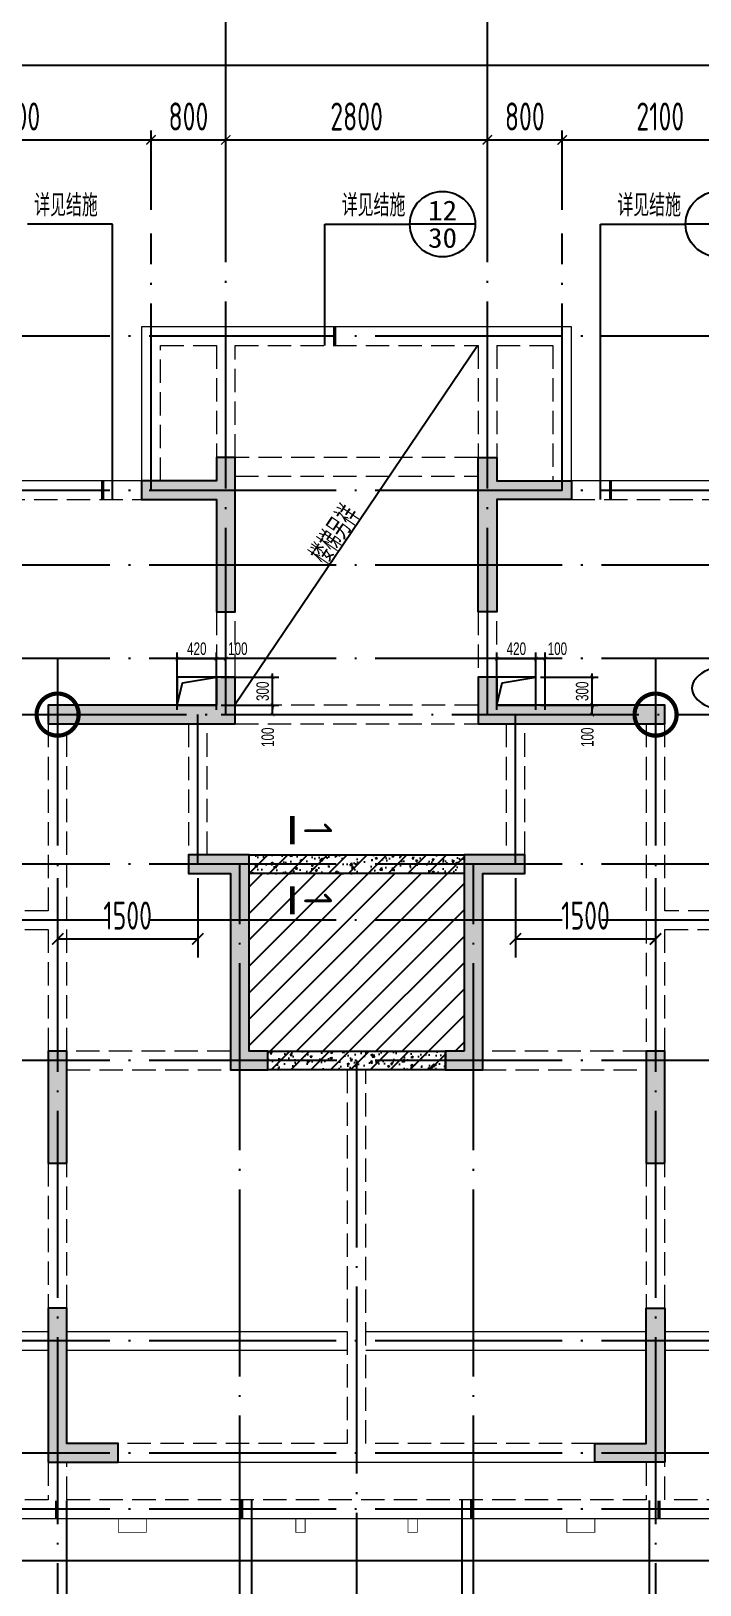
# Model space of a CAD drawing. Extents: x -461650 to 361314, y 245336 to 769729.
# Drawn here: x -2300 to 4859, y 364463 to 381088 of the extents above; entities that cross this region are included whole.
import ezdxf
from ezdxf.enums import TextEntityAlignment as Align

# ---------------------------------------------------------------- set-up
doc = ezdxf.new("R2010")
doc.units = 0
doc.header["$LTSCALE"] = 1000
doc.linetypes.add('DASH', pattern=[0.35, 0.25, -0.1])
doc.linetypes.add('DOTE', pattern=[2.42, 2, -0.2, 0.02, -0.2])
doc.layers.get('0').update_dxf_attribs({"linetype": 'CONTINUOUS'})
doc.layers.get('DEFPOINTS').update_dxf_attribs({"linetype": 'CONTINUOUS'})
doc.layers.add('+公共字体', color=7, linetype='CONTINUOUS', lineweight=20)
for name, color, linetype in [('A-AXIS', 1, 'CONTINUOUS'), ('A-DOTE', 10, 'DOTE'), ('DIM_IDEN', 67, 'CONTINUOUS'), ('PUB_TEXT', 2, 'CONTINUOUS'), ('S-B板填充', 251, 'CONTINUOUS'), ('S-B板标注', 3, 'CONTINUOUS'), ('S-B板边线', 2, 'CONTINUOUS'), ('S-B板配筋', 6, 'CONTINUOUS'), ('S-B板配筋号', 7, 'CONTINUOUS'), ('S-C承台编号', 6, 'CONTINUOUS'), ('S-D洞口', 4, 'CONTINUOUS'), ('S-D洞口标注', 3, 'CONTINUOUS'), ('S-J基础底板标注', 3, 'CONTINUOUS'), ('S-L主梁线', 4, 'DASH'), ('S-Q墙填充', 252, 'CONTINUOUS'), ('S-Q墙实线', 6, 'CONTINUOUS'), ('S-Q墙标注', 3, 'CONTINUOUS'), ('S-Y一般标注', 3, 'CONTINUOUS'), ('THICK', 6, 'CONTINUOUS'), ('看线', 251, 'CONTINUOUS')]:
    doc.layers.add(name, color=color, linetype=linetype)
doc.styles.add('_TCH_AXIS', font='COMPLEX', dxfattribs={"bigfont": 'GBCBIG'})
doc.styles.add('_TCH_LABEL', font='simhei.ttf')
doc.styles.add('TSSD_DIMENSION', font='Tssdeng.shx', dxfattribs={"width": 0.7, "bigfont": 'tssdchn.shx'})
doc.styles.add('TSSD_Label', font='Tssdeng.shx', dxfattribs={"width": 0.7, "bigfont": 'hztxt.shx'})
doc.styles.add('TSSD_REIN', font='tssdeng.shx', dxfattribs={"width": 0.7, "height": 300, "bigfont": 'tssdchn.shx'})
doc.styles.add('结构文字', font='zstxt.shx', dxfattribs={"width": 0.7, "bigfont": 'zshz.shx'})
doc.dimstyles.new('STRUCK', dxfattribs={"dimtxt": 400, "dimasz": 121, "dimexe": 200, "dimexo": 150, "dimgap": 115, "dimtad": 1, "dimdec": 0, "dimdsep": 46, "dimtxsty": '结构文字', "dimblk": 'ARCHTICK', "dimcen": 400, "dimclrd": 3, "dimclre": 3, "dimclrt": 7, "dimadec": 0, "dimazin": 0, "dimtfac": 1, "dimtdec": 0, "dimtix": 1, "dimtmove": 2, "dimatfit": 3, "dimldrblk": '_DIMX', "dimfxl": 0, "dimtolj": 1, "dimtzin": 0, "dimarcsym": 0})
doc.dimstyles.new('STRUCK30', dxfattribs={"dimscale": 0.33333, "dimtxt": 400, "dimasz": 121, "dimexe": 200, "dimexo": 150, "dimgap": 115, "dimtad": 1, "dimdec": 0, "dimdsep": 46, "dimtxsty": '结构文字', "dimblk": 'ARCHTICK', "dimcen": 400, "dimclrd": 3, "dimclre": 3, "dimclrt": 7, "dimadec": 0, "dimazin": 0, "dimtfac": 1, "dimtdec": 0, "dimtix": 1, "dimtmove": 2, "dimatfit": 3, "dimldrblk": '_DIMX', "dimfxl": 0, "dimtolj": 1, "dimtzin": 0, "dimarcsym": 0})
doc.dimstyles.new('TSSD_100_100', dxfattribs={"dimtxt": 300, "dimasz": 100, "dimexe": 100, "dimexo": 250, "dimgap": 100, "dimtad": 1, "dimdec": 0, "dimzin": 0, "dimdsep": 46, "dimtxsty": 'TSSD_DIMENSION', "dimblk": 'ARCHTICK', "dimcen": 0, "dimdle": 100, "dimclrt": 7, "dimadec": 0, "dimazin": 0, "dimtfac": 1, "dimtdec": 0, "dimtix": 1, "dimtmove": 2, "dimatfit": 3, "dimldrblk": 'ARCHTICK', "dimfxl": 0, "dimtolj": 1, "dimtzin": 0, "dimarcsym": 0})
pattern_1 = [(50, (196408.63, 60814.94), (215.17805, -18.82564), [22.5, -247.5]), (355, (196408.63, 60814.94), (-41.6254, 225.65764), [18, -198]), (100.4514, (196426.56, 60813.37), (173.5528, 206.83186), [19.12206, -210.34263]), (46.1842, (196408.63, 60874.94), (320.1723, -49.6557), [33.75, -371.25]), (96.6356, (196435.3, 60870.8), (280.3988, 292.23536), [28.6831, -315.5139]), (351.1842, (196408.63, 60874.94), (280.3986, 292.2356), [27, -297]), (21, (196438.63, 60859.94), (179.07212, -120.78567), [22.5, -247.5]), (326, (196438.63, 60859.94), (72.9946, 217.545), [18, -198]), (71.4514, (196453.55, 60849.87), (252.0668, 96.75915), [19.12206, -210.34263]), (37.5, (196408.63, 60814.94), (3.647957, 99.868156), [0, -195.6, 0, -201, 0, -198.75]), (7.5, (196408.63, 60814.94), (78.92086, 118.32351), [0, -114.6, 0, -191.1, 0, -75.75]), (327.5, (196341.73, 60814.94), (160.14673, -6.76646), [0, -75, 0, -234, 0, -310.5]), (317.5, (196311.73, 60814.94), (174.95585, 30.0315), [0, -97.5, 0, -155.4, 0, -220.5]), (45, (196408.63, 60814.94), (-106.06602, 106.06602), [])]

# ---------------------------------------------------------------- blocks, each defined once
blk = doc.blocks.new('_ArchTick')
at = {"color": 0, "linetype": 'ByBlock', "const_width": 0.15}
blk.add_lwpolyline([(-0.5, -0.5), (0.5, 0.5)], dxfattribs=at)
blk = doc.blocks.new('*D293')
at = {"layer": 'DEFPOINTS', "color": 0}
for p in [(14900, 19250), (12800, 18250), (14900, 18250)]:
    blk.add_point(p, dxfattribs=at)
at = {"layer": 'S-Y一般标注', "color": 0, "lineweight": -2}
for p, q in [((12800, 18500), (12800, 19350)), ((14900, 18500), (14900, 19350)), ((12700, 19250), (15000, 19250))]:
    blk.add_line(p, q, dxfattribs=at)
at = {"layer": 'S-Y一般标注', "color": 0, "lineweight": -2, "xscale": 100, "yscale": 100, "zscale": 100, "rotation": 180}
blk.add_blockref('_ArchTick', (12800, 19250), dxfattribs=at)
at = {"layer": 'S-Y一般标注', "color": 0, "lineweight": -2, "xscale": 100, "yscale": 100, "zscale": 100}
blk.add_blockref('_ArchTick', (14900, 19250), dxfattribs=at)
at = {"layer": 'S-Y一般标注', "color": 7, "insert": (13458, 19500), "char_height": 300, "attachment_point": 5, "style": 'TSSD_DIMENSION'}
blk.add_mtext('\\A1;2100', dxfattribs=at)
blk = doc.blocks.new('*D294')
at = {"layer": 'DEFPOINTS', "color": 0}
for p in [(18500, 19250), (15700, 18250), (18500, 18250)]:
    blk.add_point(p, dxfattribs=at)
at = {"layer": 'S-Y一般标注', "color": 0, "lineweight": -2}
for p, q in [((15700, 18500), (15700, 19350)), ((18500, 18500), (18500, 19350)), ((15600, 19250), (18600, 19250))]:
    blk.add_line(p, q, dxfattribs=at)
at = {"layer": 'S-Y一般标注', "color": 0, "lineweight": -2, "xscale": 100, "yscale": 100, "zscale": 100, "rotation": 180}
blk.add_blockref('_ArchTick', (15700, 19250), dxfattribs=at)
at = {"layer": 'S-Y一般标注', "color": 0, "lineweight": -2, "xscale": 100, "yscale": 100, "zscale": 100}
blk.add_blockref('_ArchTick', (18500, 19250), dxfattribs=at)
at = {"layer": 'S-Y一般标注', "color": 7, "insert": (17100, 19500), "char_height": 300, "attachment_point": 5, "style": 'TSSD_DIMENSION'}
blk.add_mtext('\\A1;2800', dxfattribs=at)
blk = doc.blocks.new('*D295')
at = {"layer": 'DEFPOINTS', "color": 0}
for p in [(19300, 19250), (18500, 18250), (19300, 18250)]:
    blk.add_point(p, dxfattribs=at)
at = {"layer": 'S-Y一般标注', "color": 0, "lineweight": -2}
for p, q in [((18500, 18500), (18500, 19350)), ((19300, 18500), (19300, 19350)), ((18400, 19250), (19400, 19250))]:
    blk.add_line(p, q, dxfattribs=at)
at = {"layer": 'S-Y一般标注', "color": 0, "lineweight": -2, "xscale": 100, "yscale": 100, "zscale": 100, "rotation": 180}
blk.add_blockref('_ArchTick', (18500, 19250), dxfattribs=at)
at = {"layer": 'S-Y一般标注', "color": 0, "lineweight": -2, "xscale": 100, "yscale": 100, "zscale": 100}
blk.add_blockref('_ArchTick', (19300, 19250), dxfattribs=at)
at = {"layer": 'S-Y一般标注', "color": 7, "insert": (18900, 19500), "char_height": 300, "attachment_point": 5, "style": 'TSSD_DIMENSION'}
blk.add_mtext('\\A1;800', dxfattribs=at)
blk = doc.blocks.new('*D311')
at = {"layer": 'DEFPOINTS', "color": 0}
for p in [(54600, 20050), (4600, 18250), (54600, 18250)]:
    blk.add_point(p, dxfattribs=at)
at = {"layer": 'S-Y一般标注', "color": 0, "lineweight": -2}
for p, q in [((4600, 18500), (4600, 20150)), ((54600, 18500), (54600, 20150)), ((4500, 20050), (54700, 20050))]:
    blk.add_line(p, q, dxfattribs=at)
at = {"layer": 'S-Y一般标注', "color": 0, "lineweight": -2, "xscale": 100, "yscale": 100, "zscale": 100, "rotation": 180}
blk.add_blockref('_ArchTick', (4600, 20050), dxfattribs=at)
at = {"layer": 'S-Y一般标注', "color": 0, "lineweight": -2, "xscale": 100, "yscale": 100, "zscale": 100}
blk.add_blockref('_ArchTick', (54600, 20050), dxfattribs=at)
at = {"layer": 'S-Y一般标注', "color": 7, "insert": (29600, 20300), "char_height": 300, "attachment_point": 5, "style": 'TSSD_DIMENSION'}
blk.add_mtext('\\A1;50000', dxfattribs=at)
blk = doc.blocks.new('*D322')
at = {"layer": 'DEFPOINTS', "color": 0}
for p in [(15700, 19250), (14900, 18250), (15700, 18250)]:
    blk.add_point(p, dxfattribs=at)
at = {"layer": 'S-Y一般标注', "color": 0, "lineweight": -2}
for p, q in [((14900, 18500), (14900, 19350)), ((15700, 18500), (15700, 19350)), ((14800, 19250), (15800, 19250))]:
    blk.add_line(p, q, dxfattribs=at)
at = {"layer": 'S-Y一般标注', "color": 0, "lineweight": -2, "xscale": 100, "yscale": 100, "zscale": 100, "rotation": 180}
blk.add_blockref('_ArchTick', (14900, 19250), dxfattribs=at)
at = {"layer": 'S-Y一般标注', "color": 0, "lineweight": -2, "xscale": 100, "yscale": 100, "zscale": 100}
blk.add_blockref('_ArchTick', (15700, 19250), dxfattribs=at)
at = {"layer": 'S-Y一般标注', "color": 7, "insert": (15300, 19500), "char_height": 300, "attachment_point": 5, "style": 'TSSD_DIMENSION'}
blk.add_mtext('\\A1;800', dxfattribs=at)
blk = doc.blocks.new('*D323')
at = {"layer": 'DEFPOINTS', "color": 0}
for p in [(21400, 19250), (19300, 18250), (21400, 18250)]:
    blk.add_point(p, dxfattribs=at)
at = {"layer": 'S-Y一般标注', "color": 0, "lineweight": -2}
for p, q in [((19300, 18500), (19300, 19350)), ((21400, 18500), (21400, 19350)), ((19200, 19250), (21500, 19250))]:
    blk.add_line(p, q, dxfattribs=at)
at = {"layer": 'S-Y一般标注', "color": 0, "lineweight": -2, "xscale": 100, "yscale": 100, "zscale": 100, "rotation": 180}
blk.add_blockref('_ArchTick', (19300, 19250), dxfattribs=at)
at = {"layer": 'S-Y一般标注', "color": 0, "lineweight": -2, "xscale": 100, "yscale": 100, "zscale": 100}
blk.add_blockref('_ArchTick', (21400, 19250), dxfattribs=at)
at = {"layer": 'S-Y一般标注', "color": 7, "insert": (20350, 19500), "char_height": 300, "attachment_point": 5, "style": 'TSSD_DIMENSION'}
blk.add_mtext('\\A1;2100', dxfattribs=at)
blk = doc.blocks.new('*D3031')
at = {"layer": 'DEFPOINTS', "color": 0}
for p in [(-316, 374174), (284, 374174), (-316, 373874)]:
    blk.add_point(p, dxfattribs=at)
at = {"layer": 'S-D洞口标注', "color": 3, "lineweight": -2}
for p, q in [((-266, 374174), (351, 374174)), ((284, 374174), (284, 374215)), ((284, 373874), (284, 374174)), ((-266, 373874), (351, 373874)), ((284, 373874), (284, 373834))]:
    blk.add_line(p, q, dxfattribs=at)
at = {"layer": 'S-D洞口标注', "color": 3, "lineweight": -2, "xscale": 40.33293, "yscale": 40.33293, "zscale": 40.33293}
for p, rotation in [((284, 374174), 270), ((284, 373874), 90)]:
    blk.add_blockref('_ArchTick', p, dxfattribs=dict(at, rotation=rotation))
at = {"layer": 'S-D洞口标注', "color": 7, "insert": (179, 374024), "char_height": 133.3, "attachment_point": 5, "rotation": 90, "style": '结构文字'}
blk.add_mtext('\\A1;300', dxfattribs=at)
blk = doc.blocks.new('_DIMX')
blk.add_line((-150, 0), (150, 0))
at = {"const_width": 50}
blk.add_lwpolyline([(-70, -70), (70, 70)], dxfattribs=at)
blk = doc.blocks.new('*D3032')
at = {"layer": 'DEFPOINTS', "color": 0}
for p in [(-316, 374374), (-736, 373774), (-316, 373774)]:
    blk.add_point(p, dxfattribs=at)
at = {"layer": 'S-D洞口标注', "color": 3, "lineweight": -2}
for p, q in [((-736, 373824), (-736, 374440)), ((-316, 373824), (-316, 374440)), ((-736, 374374), (-316, 374374))]:
    blk.add_line(p, q, dxfattribs=at)
at = {"layer": 'S-D洞口标注', "color": 3, "lineweight": -2, "xscale": 40.33293, "yscale": 40.33293, "zscale": 40.33293, "rotation": 180}
blk.add_blockref('_ArchTick', (-736, 374374), dxfattribs=at)
at = {"layer": 'S-D洞口标注', "color": 3, "lineweight": -2, "xscale": 40.33293, "yscale": 40.33293, "zscale": 40.33293}
blk.add_blockref('_ArchTick', (-316, 374374), dxfattribs=at)
at = {"layer": 'S-D洞口标注', "color": 7, "insert": (-526, 374479), "char_height": 133.3, "attachment_point": 5, "style": '结构文字'}
blk.add_mtext('\\A1;420', dxfattribs=at)
blk = doc.blocks.new('*D3033')
at = {"layer": 'DEFPOINTS', "color": 0}
for p in [(-216, 374374), (-316, 373774), (-216, 373774)]:
    blk.add_point(p, dxfattribs=at)
at = {"layer": 'S-D洞口标注', "color": 3, "lineweight": -2}
for p, q in [((-316, 373824), (-316, 374440)), ((-216, 373824), (-216, 374440)), ((-316, 374374), (-216, 374374))]:
    blk.add_line(p, q, dxfattribs=at)
at = {"layer": 'S-D洞口标注', "color": 3, "lineweight": -2, "xscale": 40.33293, "yscale": 40.33293, "zscale": 40.33293, "rotation": 180}
blk.add_blockref('_ArchTick', (-316, 374374), dxfattribs=at)
at = {"layer": 'S-D洞口标注', "color": 3, "lineweight": -2, "xscale": 40.33293, "yscale": 40.33293, "zscale": 40.33293}
blk.add_blockref('_ArchTick', (-216, 374374), dxfattribs=at)
at = {"layer": 'S-D洞口标注', "color": 7, "insert": (-87, 374479), "char_height": 133.3, "attachment_point": 5, "style": '结构文字'}
blk.add_mtext('\\A1;100', dxfattribs=at)
blk = doc.blocks.new('*D3034')
at = {"layer": 'DEFPOINTS', "color": 0}
for p in [(-316, 373874), (-316, 373774), (284, 373874)]:
    blk.add_point(p, dxfattribs=at)
at = {"layer": 'S-D洞口标注', "color": 3, "lineweight": -2}
for p, q in [((-266, 373874), (351, 373874)), ((-266, 373774), (351, 373774)), ((284, 373774), (284, 373874))]:
    blk.add_line(p, q, dxfattribs=at)
at = {"layer": 'S-D洞口标注', "color": 3, "lineweight": -2, "xscale": 40.33293, "yscale": 40.33293, "zscale": 40.33293}
for p, rotation in [((284, 373874), 90), ((284, 373774), 270)]:
    blk.add_blockref('_ArchTick', p, dxfattribs=dict(at, rotation=rotation))
at = {"layer": 'S-D洞口标注', "color": 7, "insert": (234, 373532), "char_height": 133.3, "attachment_point": 5, "rotation": 90, "style": '结构文字'}
blk.add_mtext('\\A1;100', dxfattribs=at)
blk = doc.blocks.new('*D3035')
at = {"layer": 'DEFPOINTS', "color": 0}
for p in [(3104, 374174), (3704, 374174), (3104, 373874)]:
    blk.add_point(p, dxfattribs=at)
at = {"layer": 'S-D洞口标注', "color": 3, "lineweight": -2}
for p, q in [((3154, 374174), (3771, 374174)), ((3704, 374174), (3704, 374215)), ((3704, 373874), (3704, 374174)), ((3154, 373874), (3771, 373874)), ((3704, 373874), (3704, 373834))]:
    blk.add_line(p, q, dxfattribs=at)
at = {"layer": 'S-D洞口标注', "color": 3, "lineweight": -2, "xscale": 40.33293, "yscale": 40.33293, "zscale": 40.33293}
for p, rotation in [((3704, 374174), 270), ((3704, 373874), 90)]:
    blk.add_blockref('_ArchTick', p, dxfattribs=dict(at, rotation=rotation))
at = {"layer": 'S-D洞口标注', "color": 7, "insert": (3599, 374024), "char_height": 133.3, "attachment_point": 5, "rotation": 90, "style": '结构文字'}
blk.add_mtext('\\A1;300', dxfattribs=at)
blk = doc.blocks.new('*D3036')
at = {"layer": 'DEFPOINTS', "color": 0}
for p in [(3104, 374374), (2684, 373774), (3104, 373774)]:
    blk.add_point(p, dxfattribs=at)
at = {"layer": 'S-D洞口标注', "color": 3, "lineweight": -2}
for p, q in [((2684, 373824), (2684, 374440)), ((3104, 373824), (3104, 374440)), ((2684, 374374), (3104, 374374))]:
    blk.add_line(p, q, dxfattribs=at)
at = {"layer": 'S-D洞口标注', "color": 3, "lineweight": -2, "xscale": 40.33293, "yscale": 40.33293, "zscale": 40.33293, "rotation": 180}
blk.add_blockref('_ArchTick', (2684, 374374), dxfattribs=at)
at = {"layer": 'S-D洞口标注', "color": 3, "lineweight": -2, "xscale": 40.33293, "yscale": 40.33293, "zscale": 40.33293}
blk.add_blockref('_ArchTick', (3104, 374374), dxfattribs=at)
at = {"layer": 'S-D洞口标注', "color": 7, "insert": (2894, 374479), "char_height": 133.3, "attachment_point": 5, "style": '结构文字'}
blk.add_mtext('\\A1;420', dxfattribs=at)
blk = doc.blocks.new('*D3037')
at = {"layer": 'DEFPOINTS', "color": 0}
for p in [(3204, 374374), (3104, 373774), (3204, 373774)]:
    blk.add_point(p, dxfattribs=at)
at = {"layer": 'S-D洞口标注', "color": 3, "lineweight": -2}
for p, q in [((3104, 373824), (3104, 374440)), ((3204, 373824), (3204, 374440)), ((3104, 374374), (3204, 374374))]:
    blk.add_line(p, q, dxfattribs=at)
at = {"layer": 'S-D洞口标注', "color": 3, "lineweight": -2, "xscale": 40.33293, "yscale": 40.33293, "zscale": 40.33293, "rotation": 180}
blk.add_blockref('_ArchTick', (3104, 374374), dxfattribs=at)
at = {"layer": 'S-D洞口标注', "color": 3, "lineweight": -2, "xscale": 40.33293, "yscale": 40.33293, "zscale": 40.33293}
blk.add_blockref('_ArchTick', (3204, 374374), dxfattribs=at)
at = {"layer": 'S-D洞口标注', "color": 7, "insert": (3333, 374479), "char_height": 133.3, "attachment_point": 5, "style": '结构文字'}
blk.add_mtext('\\A1;100', dxfattribs=at)
blk = doc.blocks.new('*D3038')
at = {"layer": 'DEFPOINTS', "color": 0}
for p in [(3104, 373874), (3104, 373774), (3704, 373874)]:
    blk.add_point(p, dxfattribs=at)
at = {"layer": 'S-D洞口标注', "color": 3, "lineweight": -2}
for p, q in [((3154, 373874), (3771, 373874)), ((3154, 373774), (3771, 373774)), ((3704, 373774), (3704, 373874))]:
    blk.add_line(p, q, dxfattribs=at)
at = {"layer": 'S-D洞口标注', "color": 3, "lineweight": -2, "xscale": 40.33293, "yscale": 40.33293, "zscale": 40.33293}
for p, rotation in [((3704, 373874), 90), ((3704, 373774), 270)]:
    blk.add_blockref('_ArchTick', p, dxfattribs=dict(at, rotation=rotation))
at = {"layer": 'S-D洞口标注', "color": 7, "insert": (3654, 373532), "char_height": 133.3, "attachment_point": 5, "rotation": 90, "style": '结构文字'}
blk.add_mtext('\\A1;100', dxfattribs=at)
blk = doc.blocks.new('20210729.21383035')
at = {"color": 30, "const_width": 8}
for points in [[(10650, 450), (10650, 300), (10950, 300), (10950, 450)], [(12550, 450), (12550, 300), (12650, 300), (12650, 450)], [(13850, 450), (13850, 300), (13750, 300), (13750, 450)], [(15750, 450), (15750, 300), (15450, 300), (15450, 450)]]:
    blk.add_lwpolyline(points, dxfattribs=at)
at = {"layer": '看线', "color": 201}
blk.add_lwpolyline([(3100, 1200), (3100, 0), (23300, 0), (23300, 1500), (25700, 1500)], dxfattribs=at)
blk = doc.blocks.new('20210803.22403995')
at = {"layer": '+公共字体', "color": 2, "const_width": 45}
for points in [[(-854938, -169986, 1), (-854938, -169536, 1), (-854938, -169986, -1)], [(-848538, -169986, 1), (-848538, -169536, 1), (-848538, -169986, -1)]]:
    blk.add_lwpolyline(points, format="xyb", dxfattribs=at)
blk = doc.blocks.new('20210804.00390298')
at = {"layer": 'S-Q墙填充'}
h = blk.add_hatch(dxfattribs=at)
h.set_pattern_fill('ARMORED', color=252, scale=30, style=0)
h.set_pattern_definition(pattern_1)
h.paths.add_polyline_path([(51842, 63749), (54142, 63749), (54142, 63549), (51842, 63549)])
h = blk.add_hatch(dxfattribs=at)
h.set_pattern_fill('ARMORED', color=252, scale=30, style=0)
h.set_pattern_definition(pattern_1)
h.paths.add_polyline_path([(52042, 61649), (53942, 61649), (53942, 61449), (52042, 61449)])
at = {"layer": 'S-B板边线'}
for points in [[(51842, 63749), (54142, 63749), (54142, 63549), (51842, 63549)], [(52042, 61649), (53942, 61649), (53942, 61449), (52042, 61449)]]:
    blk.add_lwpolyline(points, close=True, dxfattribs=at)
at = {"layer": 'THICK', "const_width": 50}
for points in [[(52304, 63863), (52304, 64163)], [(52304, 63413), (52304, 63113)]]:
    blk.add_lwpolyline(points, dxfattribs=at)
at = {"layer": 'THICK', "style": 'TSSD_Label'}
for p in [(52429, 64094), (52429, 63344)]:
    blk.add_text('1', height=300, rotation=270, dxfattribs=at).set_placement(p)
blk = doc.blocks.new('20210808.03393248')
at = {"layer": 'S-Q墙填充'}
h = blk.add_hatch(color=252, dxfattribs=at)
h.dxf.hatch_style = 1
h.paths.add_polyline_path([(85260, -93720), (85260, -93370), (85060, -93370), (85060, -93620), (84260, -93620), (84260, -93820), (85060, -93820), (85060, -95020), (85260, -95020)])
h = blk.add_hatch(color=252, dxfattribs=at)
h.dxf.hatch_style = 1
h.paths.add_polyline_path([(87860, -93720), (87860, -93370), (88060, -93370), (88060, -93620), (88860, -93620), (88860, -93820), (88060, -93820), (88060, -95020), (87860, -95020)])
h = blk.add_hatch(color=252, dxfattribs=at)
h.dxf.hatch_style = 1
h.paths.add_polyline_path([(85260, -96220), (85260, -95720), (85060, -95720), (85060, -96020), (84860, -96020), (83260, -96020), (83260, -96220), (84860, -96220)])
h = blk.add_hatch(color=252, dxfattribs=at)
h.dxf.hatch_style = 1
h.paths.add_polyline_path([(88060, -96020), (88060, -95720), (87860, -95720), (87860, -96220), (88260, -96220), (89860, -96220), (89860, -96020), (88260, -96020)])
h = blk.add_hatch(color=252, dxfattribs=at)
h.dxf.hatch_style = 1
h.paths.add_polyline_path([(85410, -97620), (84760, -97620), (84760, -97820), (85210, -97820), (85210, -99920), (85610, -99920), (85610, -99720), (85410, -99720)])
h = blk.add_hatch(color=252, dxfattribs=at)
h.dxf.hatch_style = 1
h.paths.add_polyline_path([(87710, -99720), (87510, -99720), (87510, -99920), (87910, -99920), (87910, -97820), (88360, -97820), (88360, -97620), (87710, -97620)])
h = blk.add_hatch(color=252, dxfattribs=at)
h.dxf.hatch_style = 1
h.paths.add_polyline_path([(83460, -100920), (83460, -99720), (83260, -99720), (83260, -100920)])
h = blk.add_hatch(color=252, dxfattribs=at)
h.dxf.hatch_style = 1
h.paths.add_polyline_path([(89860, -100920), (89860, -99720), (89660, -99720), (89660, -100920)])
h = blk.add_hatch(color=252, dxfattribs=at)
h.dxf.hatch_style = 1
h.paths.add_polyline_path([(83260, -104120), (84010, -104120), (84010, -103920), (83460, -103920), (83460, -102470), (83260, -102470)])
h = blk.add_hatch(color=252, dxfattribs=at)
h.dxf.hatch_style = 1
h.paths.add_polyline_path([(89860, -104120), (89110, -104120), (89110, -103920), (89660, -103920), (89660, -102820), (89660, -102470), (89860, -102470), (89860, -102820)])
at = {"layer": 'S-L主梁线', "linetype": 'ByBlock', "lineweight": 18}
for p, q in [((85160, -91970), (84260, -91971)), ((84260, -91971), (84260, -93620)), ((87960, -91970), (85160, -91970)), ((88860, -91970), (87960, -91970)), ((88860, -93620), (88860, -91970)), ((84260, -93620), (82760, -93620)), ((90361, -93620), (88860, -93620)), ((86560, -99720), (85610, -99720)), ((87510, -99720), (86560, -99720)), ((77660, -102720), (83260, -102720)), ((83460, -102720), (86460, -102720)), ((86660, -102720), (89660, -102720)), ((89860, -102720), (95460, -102720)), ((77660, -102920), (83260, -102920)), ((83460, -102920), (86460, -102920)), ((86660, -102920), (89660, -102920)), ((89860, -102920), (95460, -102920)), ((84010, -104120), (86560, -104120)), ((86560, -104120), (89110, -104120)), ((77560, -104720), (95560, -104720))]:
    blk.add_line(p, q, dxfattribs=at)
at = {"layer": 'S-L主梁线', "linetype": 'DASH', "lineweight": 18}
for p, q in [((84460, -92171), (85060, -92170)), ((84460, -93620), (84460, -92171)), ((85060, -92170), (85060, -93370)), ((85260, -92170), (87860, -92170)), ((85260, -93370), (85260, -92170)), ((87860, -92170), (87860, -93370)), ((87860, -92170), (87860, -93370)), ((88060, -92170), (88660, -92170)), ((88060, -92170), (88060, -93370)), ((88660, -92170), (88660, -93620)), ((87860, -93370), (85260, -93370)), ((85260, -93570), (87860, -93570)), ((82760, -93820), (84260, -93820)), ((88860, -93820), (90361, -93820)), ((85060, -95020), (85060, -95720)), ((85260, -95720), (85260, -95020)), ((87860, -95020), (87860, -95720)), ((88060, -95720), (88060, -95020)), ((87860, -96020), (85260, -96020)), ((83260, -96220), (83260, -98220)), ((83460, -98320), (83460, -96220)), ((84760, -96220), (84760, -97620)), ((84960, -97620), (84960, -96220)), ((85260, -96220), (87860, -96220)), ((88160, -96220), (88160, -97620)), ((88360, -97620), (88360, -96220)), ((89660, -96220), (89660, -98320)), ((89860, -98220), (89860, -96220)), ((87710, -97620), (85410, -97620)), ((85410, -97820), (87710, -97820)), ((83260, -98220), (80660, -98220)), ((92460, -98220), (89860, -98220)), ((80560, -98420), (83260, -98420)), ((83260, -98420), (83260, -99720)), ((83460, -99720), (83460, -98320)), ((89660, -98320), (89660, -99720)), ((89860, -98420), (92560, -98420)), ((89860, -99720), (89860, -98420)), ((85210, -99720), (83460, -99720)), ((89660, -99720), (87910, -99720)), ((83460, -99920), (85210, -99920)), ((85610, -99920), (86460, -99920)), ((86460, -99920), (86460, -103920)), ((86660, -103920), (86660, -99920)), ((86660, -99920), (87510, -99920)), ((87910, -99920), (89660, -99920)), ((83260, -100920), (83260, -102470)), ((83460, -102470), (83460, -100920)), ((89660, -100920), (89660, -102470)), ((89860, -102470), (89860, -100920)), ((86460, -103920), (84010, -103920)), ((89110, -103920), (86660, -103920)), ((83260, -104120), (83260, -104520)), ((83460, -104520), (83460, -104120)), ((89660, -104120), (89660, -104520)), ((89860, -104520), (89860, -104120)), ((83260, -104520), (77660, -104520)), ((89660, -104520), (83460, -104520)), ((95460, -104520), (89860, -104520))]:
    blk.add_line(p, q, dxfattribs=at)
at = {"layer": 'S-Q墙实线'}
for points in [[(85260, -93720), (85260, -93370), (85060, -93370), (85060, -93620), (84260, -93620), (84260, -93820), (85060, -93820), (85060, -95020), (85260, -95020), (85260, -93720)], [(87860, -93720), (87860, -93370), (88060, -93370), (88060, -93620), (88860, -93620), (88860, -93820), (88060, -93820), (88060, -95020), (87860, -95020), (87860, -93720)]]:
    blk.add_lwpolyline(points, dxfattribs=at)
for points in [[(85260, -96220), (85260, -95720), (85060, -95720), (85060, -96020), (84860, -96020), (83260, -96020), (83260, -96220), (84860, -96220)], [(88060, -96020), (88060, -95720), (87860, -95720), (87860, -96220), (88260, -96220), (89860, -96220), (89860, -96020), (88260, -96020)], [(85410, -97620), (84760, -97620), (84760, -97820), (85210, -97820), (85210, -99920), (85610, -99920), (85610, -99720), (85410, -99720)], [(87710, -99720), (87510, -99720), (87510, -99920), (87910, -99920), (87910, -97820), (88360, -97820), (88360, -97620), (87710, -97620)], [(83460, -100920), (83460, -99720), (83260, -99720), (83260, -100920)], [(89860, -100920), (89860, -99720), (89660, -99720), (89660, -100920)], [(83260, -104120), (84010, -104120), (84010, -103920), (83460, -103920), (83460, -102470), (83260, -102470)], [(89860, -104120), (89110, -104120), (89110, -103920), (89660, -103920), (89660, -102820), (89660, -102470), (89860, -102470), (89860, -102820)]]:
    blk.add_lwpolyline(points, close=True, dxfattribs=at)
blk = doc.blocks.new('*D439')
at = {"layer": 'DEFPOINTS', "color": 0}
for p in [(-205458, 207289), (-203959, 207289), (-203959, 206489)]:
    blk.add_point(p, dxfattribs=at)
at = {"layer": 'S-Q墙标注', "color": 3, "lineweight": -2}
for p, q in [((-205458, 207139), (-205458, 206289)), ((-203959, 207139), (-203959, 206289)), ((-205458, 206489), (-203959, 206489))]:
    blk.add_line(p, q, dxfattribs=at)
at = {"layer": 'S-Q墙标注', "color": 3, "lineweight": -2, "xscale": 121, "yscale": 121, "zscale": 121, "rotation": 180}
blk.add_blockref('_ArchTick', (-205458, 206489), dxfattribs=at)
at = {"layer": 'S-Q墙标注', "color": 3, "lineweight": -2, "xscale": 121, "yscale": 121, "zscale": 121}
blk.add_blockref('_ArchTick', (-203959, 206489), dxfattribs=at)
at = {"layer": 'S-Q墙标注', "color": 7, "insert": (-204709, 206739), "char_height": 300, "attachment_point": 5, "style": 'TSSD_REIN'}
blk.add_mtext('\\A1;1500', dxfattribs=at)
blk = doc.blocks.new('*D440')
at = {"layer": 'DEFPOINTS', "color": 0}
for p in [(-200559, 207289), (-199059, 207289), (-199059, 206489)]:
    blk.add_point(p, dxfattribs=at)
at = {"layer": 'S-Q墙标注', "color": 3, "lineweight": -2}
for p, q in [((-200559, 207139), (-200559, 206289)), ((-199059, 207139), (-199059, 206289)), ((-200559, 206489), (-199059, 206489))]:
    blk.add_line(p, q, dxfattribs=at)
at = {"layer": 'S-Q墙标注', "color": 3, "lineweight": -2, "xscale": 121, "yscale": 121, "zscale": 121, "rotation": 180}
blk.add_blockref('_ArchTick', (-200559, 206489), dxfattribs=at)
at = {"layer": 'S-Q墙标注', "color": 3, "lineweight": -2, "xscale": 121, "yscale": 121, "zscale": 121}
blk.add_blockref('_ArchTick', (-199059, 206489), dxfattribs=at)
at = {"layer": 'S-Q墙标注', "color": 7, "insert": (-199809, 206739), "char_height": 300, "attachment_point": 5, "style": 'TSSD_REIN'}
blk.add_mtext('\\A1;1500', dxfattribs=at)
blk = doc.blocks.new('20210810.07335079')
at = {"layer": 'DIM_IDEN'}
for p, q in [((12204, 16253), (11295, 16253)), ((12204, 13305), (12204, 16253)), ((14477, 16253), (15386, 16253)), ((14477, 14955), (14477, 16253)), ((16086, 16253), (15386, 16253)), ((17428, 16253), (18337, 16253)), ((17428, 13305), (17428, 16253)), ((19037, 16253), (18337, 16253)), ((11712, 2595), (11712, 1270)), ((13691, 2605), (13691, 1270)), ((15941, 2605), (15941, 1270)), ((17946, 2595), (17946, 1270))]:
    blk.add_line(p, q, dxfattribs=at)
at = {"layer": 'DIM_IDEN', "const_width": 35}
for points in [[(14582, 14955), (14582, 15155)], [(12099, 13305), (12099, 13505)], [(17533, 13305), (17533, 13505)], [(11607, 2595), (11607, 2395)], [(13586, 2605), (13586, 2405)], [(16046, 2605), (16046, 2405)], [(18051, 2595), (18051, 2395)]]:
    blk.add_lwpolyline(points, dxfattribs=at)
at = {"layer": 'DIM_IDEN'}
for centre in [(15736, 16253), (18687, 16253)]:
    blk.add_circle(centre, 350, dxfattribs=at)
at = {"layer": 'PUB_TEXT', "style": '_TCH_AXIS'}
for p in [(11365, 16336), (14657, 16336), (17607, 16336)]:
    blk.add_text('详见结施', height=236.3, dxfattribs=at).set_placement(p)
at = {"layer": 'PUB_TEXT', "style": '_TCH_LABEL'}
for s, height, width, p, p2 in [('12', 211.6, 1.022989, (15580, 16294), (15892, 16294)), ('30', 212, 1.017143, (15581, 16000), (15891, 16000))]:
    blk.add_text(s, height=height, dxfattribs=dict(at, width=width)).set_placement(p, p2, align=Align.FIT)
blk = doc.blocks.new('20210726.16395156')
at = {"layer": 'A-AXIS'}
for p, q in [((15700, 18249.9), (15700, 21049.9)), ((18500, 18249.9), (18500, 21049.9))]:
    blk.add_line(p, q, dxfattribs=at)
at = {"layer": 'A-DOTE'}
for p, q in [((14900, 15500), (14900, 18249.9)), ((15700, 13100.3), (15700, 18249.9)), ((18500, 13100.3), (18500, 18249.9)), ((19300, 15500), (19300, 18249.9)), ((55600, 17150), (3600, 17150)), ((55600, 15500), (3600, 15500)), ((55600, 14700), (3600, 14700)), ((55600, 13700), (3600, 13700)), ((13900.2, 13700), (13900, 3600)), ((20299.8, 13700), (20300, 3600)), ((3600, 13100.3), (55600, 13100.3)), ((15400, 11500), (15400, 13100)), ((18800, 11500), (18800, 13100)), ((55600, 11500), (3600, 11500)), ((15850, 3600), (15850, 11500)), ((18350, 3600), (18350, 11500)), ((55600, 10900), (3600, 10900)), ((55600, 9400), (3600, 9400)), ((17100, 9400), (17100, 3600)), ((55600, 6400), (3600, 6400)), ((55600, 5200), (3600, 5200)), ((55600, 4600), (3600, 4600))]:
    blk.add_line(p, q, dxfattribs=at)
at = {"layer": 'S-Y一般标注'}
for base, p1, p2, picture, middle in [((54600, 20049.9), (4600, 18249.9), (54600, 18249.9), '*D311', (29600, 20299.9)), ((15700, 19249.9), (14900, 18249.9), (15700, 18249.9), '*D322', (15300, 19499.9)), ((18500, 19249.9), (15700, 18249.9), (18500, 18249.9), '*D294', (17100, 19499.9)), ((19300, 19249.9), (18500, 18249.9), (19300, 18249.9), '*D295', (18900, 19499.9)), ((21400, 19249.9), (19300, 18249.9), (21400, 18249.9), '*D323', (20350, 19499.9))]:
    dim = blk.add_linear_dim(base=base, p1=p1, p2=p2, dimstyle='TSSD_100_100', dxfattribs=at)
    dim.commit()
    dim.dimension.update_dxf_attribs({"geometry": picture, "text_midpoint": middle})
dim = blk.add_linear_dim(base=(14900, 19249.9), p1=(12800, 18249.9), p2=(14900, 18249.9), dimstyle='TSSD_100_100', dxfattribs=at)
dim.commit()
dim.dimension.update_dxf_attribs({"geometry": '*D293', "text_midpoint": (13458.1, 19499.9), "dimtype": 160})
blk = doc.blocks.new('20210810.19131159')
at = {"layer": 'S-Q墙标注'}
for base, p1, p2, picture, middle in [((98507.3, 59573.8), (97007.5, 60373.8), (98507.3, 60373.8), '*D439', (97757.4, 59823.8)), ((103407.2, 59573.8), (101907.3, 60373.8), (103407.2, 60373.8), '*D440', (102657.2, 59823.8))]:
    dim = blk.add_linear_dim(base=base, p1=p1, p2=p2, dimstyle='STRUCK', override={"dimtxt": 300, "dimgap": 100, "dimtxsty": 'TSSD_REIN'}, dxfattribs=at)
    dim.commit()
    dim.dimension.update_dxf_attribs({"geometry": picture, "text_midpoint": middle, "insert": (302465.9, -146915)})

msp = doc.modelspace()

# ---------------------------------------------------------------- hatches: boundary and pattern name
at = {"layer": 'S-B板填充'}
h = msp.add_hatch(dxfattribs=at)
h.set_pattern_fill('METAL', color=252, scale=50, style=0)
h.set_pattern_definition([(45, (54762.81, 303339.5), (-141.42136, 141.42136), [])])
h.paths.add_polyline_path([(2334.19, 370173.96), (34.19, 370173.96), (34.19, 372073.96), (2334.19, 372073.96)])

# ---------------------------------------------------------------- linework, layer by layer
at = {"layer": 'S-B板标注', "extrusion": (0, 0, -1)}
msp.add_ellipse((5231.22, 374057.24), major_axis=(457.33, 0), ratio=0.54724159, dxfattribs=at)
at = {"layer": 'S-B板配筋'}
msp.add_lwpolyline([(-121.79, 373874.12), (2478.19, 377723.96)], dxfattribs=at)
at = {"layer": 'S-D洞口', "color": 5}
for points in [[(-735.81, 373874.23), (-315.81, 373874.23), (-315.81, 374174.23), (-735.81, 374174.23), (-735.81, 373874.23), (-677.47, 374115.9), (-315.81, 374174.23)], [(2684.2, 373874.23), (3104.2, 373874.23), (3104.2, 374174.23), (2684.2, 374174.23), (2684.2, 373874.23), (2742.53, 374115.9), (3104.2, 374174.23)]]:
    msp.add_lwpolyline(points, dxfattribs=at)

# ---------------------------------------------------------------- block references
at = {"layer": 'A-DOTE'}
msp.add_blockref('20210726.16395156', (-15915.8, 360673.91), dxfattribs=at)
at = {"layer": 'PUB_TEXT'}
msp.add_blockref('20210810.07335079', (-13631.69, 362769.33), dxfattribs=at)
at = {"layer": 'S-B板配筋号'}
msp.add_blockref('20210729.21383035', (-12015.81, 364723.96), dxfattribs=at)
at = {"layer": 'S-C承台编号'}
msp.add_blockref('20210803.22403995', (852922.33, 543535.49), dxfattribs=at)
at = {"layer": 'S-J基础底板标注'}
msp.add_blockref('20210804.00390298', (-51807.4, 308525.22), dxfattribs=at)
at = {"layer": 'S-Q墙填充'}
msp.add_blockref('20210808.03393248', (-85376.26, 469894.42), dxfattribs=at)
at = {"layer": 'S-Q墙标注'}
msp.add_blockref('20210810.19131159', (-99023.13, 311800.15), dxfattribs=at)

# ---------------------------------------------------------------- texts
at = {"layer": 'S-B板配筋号', "color": 1, "style": 'TSSD_REIN', "width": 0.7}
msp.add_text('楼梯另祥', height=250, rotation=55.966922, dxfattribs=at).set_placement((867.03, 375357.95))

# ---------------------------------------------------------------- dimensions: what is measured, and where the dimension line sits
at = {"layer": 'S-D洞口标注'}
for base, p1, p2, picture, middle in [((-315.81, 374373.63), (-735.81, 373773.63), (-315.81, 373774.23), '*D3032', (-525.81, 374478.63)), ((3104.2, 374373.63), (2684.2, 373773.63), (3104.2, 373774.23), '*D3036', (2894.2, 374478.63))]:
    dim = msp.add_linear_dim(base=base, p1=p1, p2=p2, dimstyle='STRUCK30', dxfattribs=at)
    dim.commit()
    dim.dimension.update_dxf_attribs({"geometry": picture, "text_midpoint": middle})
for base, p1, p2, picture, middle in [((-215.82, 374373.63), (-315.81, 373774.23), (-215.82, 373774.23), '*D3033', (-86.93, 374478.63)), ((3204.19, 374373.63), (3104.2, 373774.23), (3204.19, 373774.23), '*D3037', (3333.07, 374478.63))]:
    dim = msp.add_linear_dim(base=base, p1=p1, p2=p2, dimstyle='STRUCK30', dxfattribs=at)
    dim.commit()
    dim.dimension.update_dxf_attribs({"geometry": picture, "text_midpoint": middle, "dimtype": 160})
for base, p1, p2, picture, middle in [((284.19, 374174.23), (-315.81, 373874.23), (-315.81, 374174.23), '*D3031', (179.2, 374024.23)), ((3704.2, 374174.23), (3104.2, 373874.23), (3104.2, 374174.23), '*D3035', (3599.2, 374024.23))]:
    dim = msp.add_linear_dim(base=base, p1=p1, p2=p2, angle=90, dimstyle='STRUCK30', dxfattribs=at)
    dim.commit()
    dim.dimension.update_dxf_attribs({"geometry": picture, "text_midpoint": middle})
for base, p1, p2, picture, middle in [((284.19, 373874.23), (-315.81, 373774.23), (-315.81, 373874.23), '*D3034', (234.19, 373532.31)), ((3704.2, 373874.23), (3104.2, 373774.23), (3104.2, 373874.23), '*D3038', (3654.2, 373532.31))]:
    dim = msp.add_linear_dim(base=base, p1=p1, p2=p2, angle=90, dimstyle='STRUCK30', dxfattribs=at)
    dim.commit()
    dim.dimension.update_dxf_attribs({"geometry": picture, "text_midpoint": middle, "dimtype": 160})

doc.saveas('drawing.dxf')
